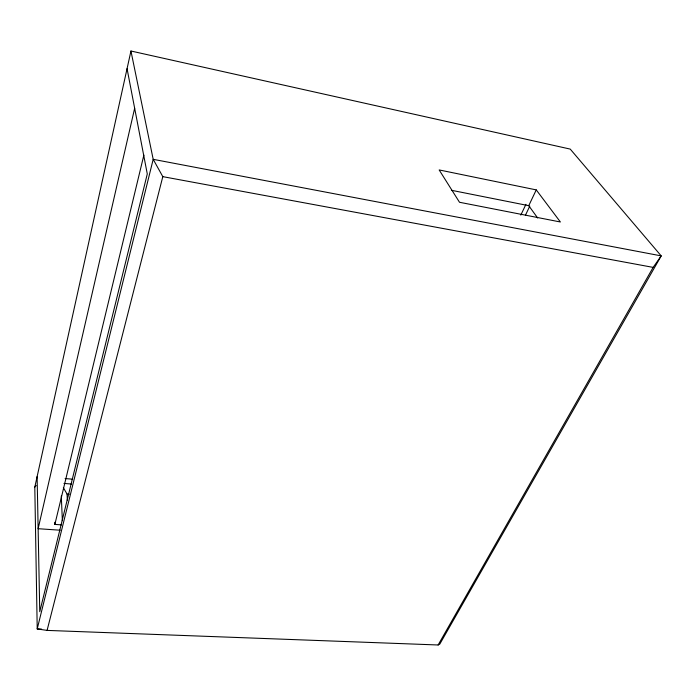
<?xml version="1.0" encoding="UTF-8"?>
<svg xmlns="http://www.w3.org/2000/svg" width="696" height="696" viewBox="0 0 696 696"><rect width="100%" height="100%" fill="white"/><g stroke="black" fill="none" stroke-linecap="round" stroke-linejoin="round"><path stroke-width="1.04" d="M34.8 487.122L130.952 51.017L570.224 149.092L661.2 255.884L439.785 644.096L438.123 644.983L47.084 630.402L37.219 628.94L34.8 487.122L36.192 485.53M134.659 108.263L38.132 528.699L60.187 530.213M61.596 524.88L54.862 524.41L143.881 155.069M47.084 630.402L162.803 176.645L153.19 159.332L130.952 51.017M520.826 215.107L525.932 204.311M537.66 217.987L528.751 205.685L536.251 189.895L439.159 169.937L459.499 202.266L560.393 221.989L536.251 189.895M525.567 214.968L529.769 206.138M438.123 644.983L653.144 267.386L661.2 255.884L153.19 159.332L37.219 628.94L41.56 629.106M63.371 487.696L67.051 494.064L69.217 494.238M63.98 483.424L71.549 484.051M65.085 478.552L72.662 479.196M162.803 176.645L653.144 267.386M451.391 190.278L528.751 205.685M127.055 68.678L147.282 173.956L39.759 611.688L37.114 476.63M67.051 494.064L67.373 500.555M61.291 496.013L62.37 520.66M54.784 522.278L54.862 524.41"/></g></svg>
